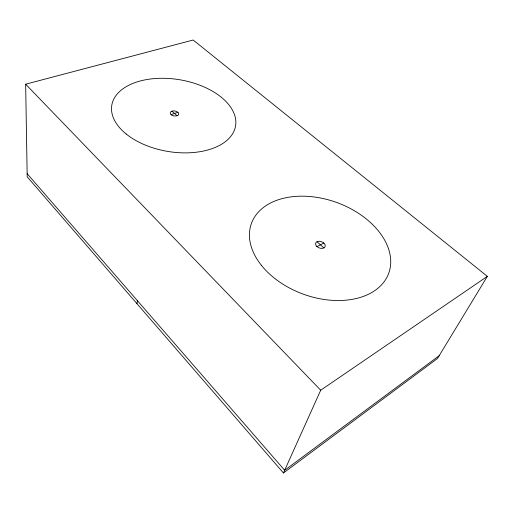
<?xml version="1.0" encoding="UTF-8"?>
<svg xmlns="http://www.w3.org/2000/svg" width="513" height="513" viewBox="0 0 513 513"><rect width="100%" height="100%" fill="white"/><g stroke="black" fill="none" stroke-linecap="round" stroke-linejoin="round"><path stroke-width="0.77" d="M136.971 303.677L137.381 300.631M283.445 472.98L320.708 390.213L487.35 276.36L193.17 40.02L25.65 84.196L27.195 176.793L283.445 472.98L437.499 358.459L487.35 276.36M439.166 355.714L284.664 470.28L27.144 173.657M316.976 246.612L323.838 243.015M171.06 114.579L177.921 112.328M171.951 111.154L177.068 115.758M316.989 241.719L323.87 247.914M25.65 84.196L320.708 390.213M126.185 134.008A62.746 36.333 9.5 0 0 232.171 134.451A62.746 36.333 9.5 0 0 162.659 78.277A62.746 36.333 9.5 0 0 126.185 134.008M261.386 265.311A73.032 48.786 19.9 0 0 383.467 282.625A73.032 48.786 19.9 0 0 315.335 197.133A73.032 48.786 19.9 0 0 261.386 265.311M317.008 246.638A5.021 3.347 19.9 0 0 325.12 246.593A5.021 3.347 19.9 0 0 319.131 241.245A5.021 3.347 19.9 0 0 317.008 246.638M171.861 115.149A4.316 2.494 9.5 0 0 178.736 114.284A4.316 2.494 9.5 0 0 172.894 110.949A4.316 2.494 9.5 0 0 171.861 115.149"/></g></svg>
